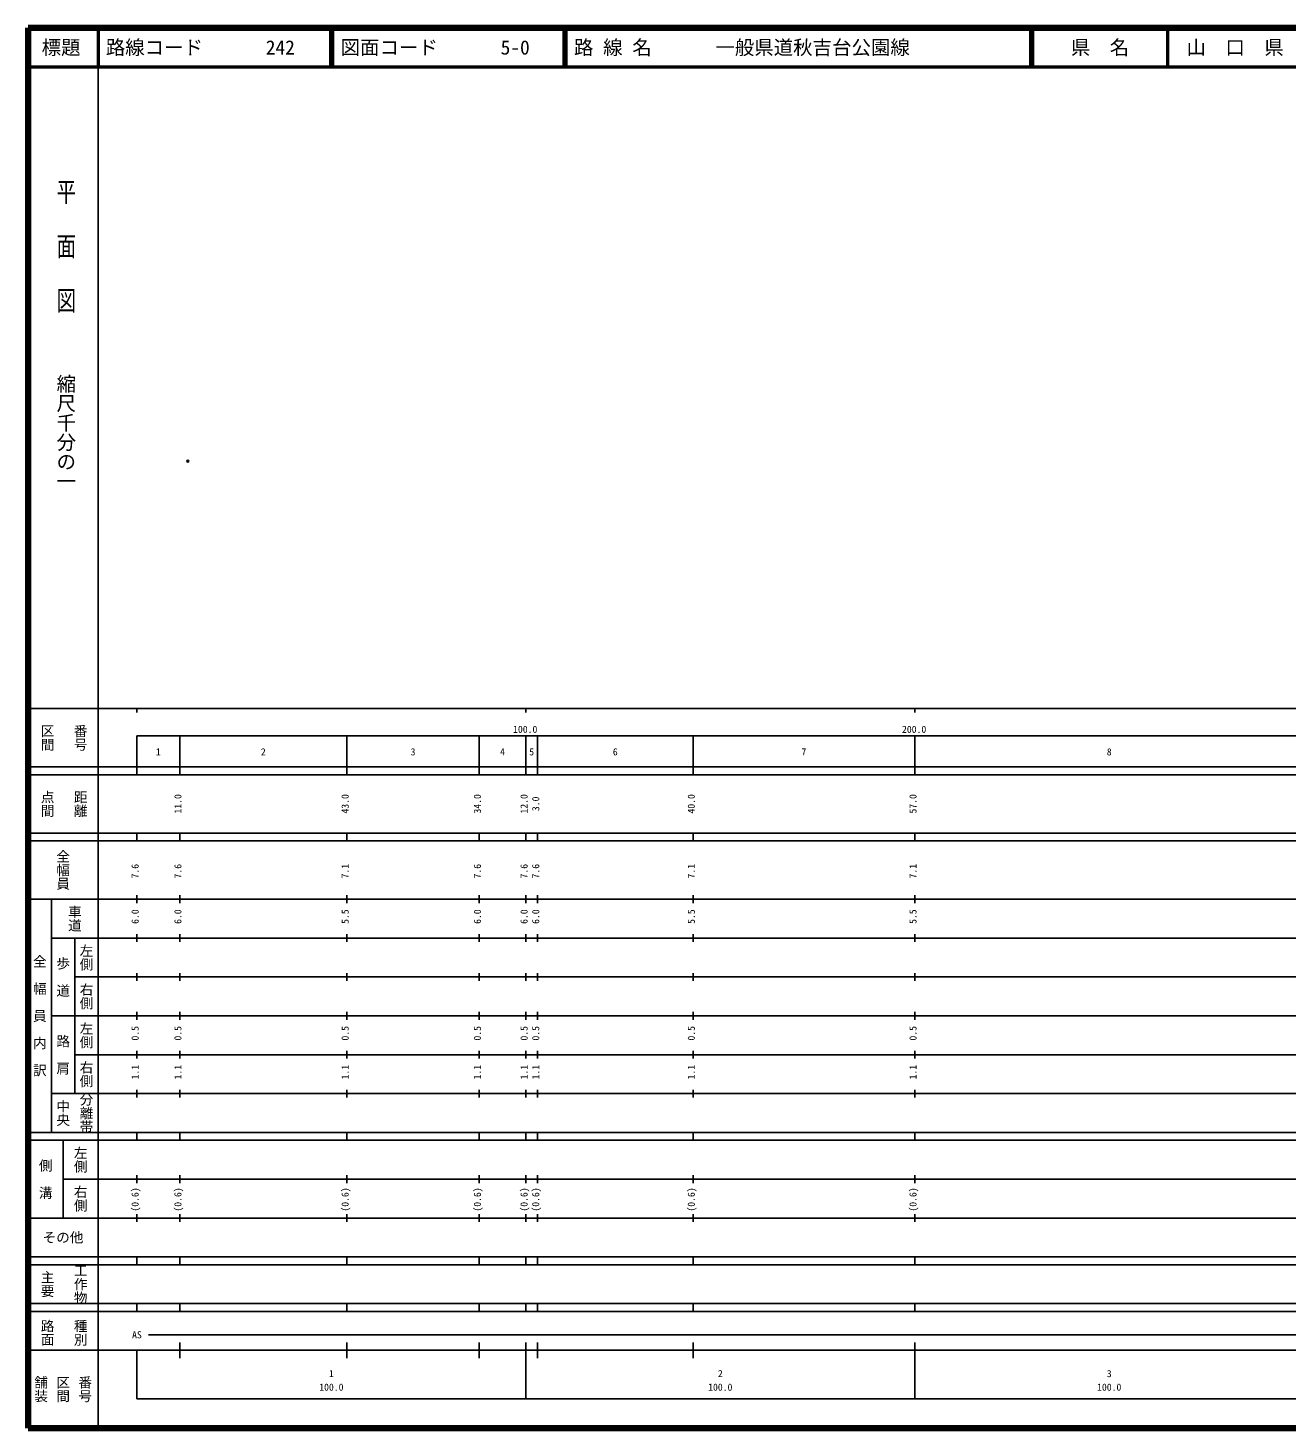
# Model space of a CAD drawing. Units: millimetres on the paper. Extents: x 40 to 680, y 20 to 380.
# Drawn here: x 40 to 363.7, y 20 to 380 of the extents above; entities that cross this region are included whole.
import ezdxf
from ezdxf.enums import TextEntityAlignment as Align

# ---------------------------------------------------------------- set-up
doc = ezdxf.new("R2010")
doc.units = ezdxf.units.MM
doc.header["$PDMODE"] = 32
doc.header["$PDSIZE"] = 0.5
doc.layers.add('M-OTRS', color=6, linetype='Continuous')
doc.layers.add('M-TTL-TXT', color=7, linetype='Continuous')
for name, color, linetype, lineweight in [('M-TTL', 2, 'Continuous', 140), ('M-TTL-BAND', 7, 'Continuous', 25), ('M-TTL-LINE', 7, 'Continuous', 50)]:
    doc.layers.add(name, color=color, linetype=linetype, lineweight=lineweight)
doc.styles.add('@ＭＳ ゴシック', font='')
doc.styles.add('ＭＳ ゴシック', font='')
doc.styles.get('@ＭＳ ゴシック').set_extended_font_data('@MS Gothic')
doc.styles.get('ＭＳ ゴシック').set_extended_font_data('MS Gothic')

msp = doc.modelspace()

# ---------------------------------------------------------------- linework, layer by layer
at = {"layer": 'M-OTRS'}
msp.add_point((81.075, 268.579), dxfattribs=at)
at = {"layer": 'M-TTL'}
for p, q in [((40, 380), (40, 20)), ((680, 380), (40, 380)), ((40, 20), (680, 20))]:
    msp.add_line(p, q, dxfattribs=at)
at = {"layer": 'M-TTL-BAND'}
for p, q in [((58, 370), (58, 20)), ((40, 205), (579, 205)), ((68, 205), (68, 204)), ((168, 205), (168, 204)), ((268, 205), (268, 204)), ((68, 198), (579, 198)), ((68, 198), (68, 188)), ((79, 188), (79, 198)), ((122, 188), (122, 198)), ((156, 188), (156, 198)), ((168, 188), (168, 198)), ((171, 188), (171, 198)), ((211, 188), (211, 198)), ((268, 188), (268, 198)), ((40, 190), (579, 190)), ((40, 188), (579, 188)), ((40, 173), (579, 173)), ((68, 171), (68, 173)), ((79, 171), (79, 173)), ((122, 171), (122, 173)), ((156, 171), (156, 173)), ((168, 171), (168, 173)), ((171, 171), (171, 173)), ((211, 171), (211, 173)), ((268, 171), (268, 173)), ((40, 171), (579, 171)), ((40, 156), (579, 156)), ((46, 96), (46, 156)), ((68, 155), (68, 157)), ((79, 155), (79, 157)), ((122, 155), (122, 157)), ((156, 155), (156, 157)), ((168, 155), (168, 157)), ((171, 155), (171, 157)), ((211, 155), (211, 157)), ((268, 155), (268, 157)), ((46, 146), (579, 146)), ((52, 146), (52, 106)), ((68, 145), (68, 147)), ((79, 145), (79, 147)), ((122, 145), (122, 147)), ((156, 145), (156, 147)), ((168, 145), (168, 147)), ((171, 145), (171, 147)), ((211, 145), (211, 147)), ((268, 145), (268, 147)), ((68, 135), (68, 137)), ((79, 135), (79, 137)), ((122, 135), (122, 137)), ((156, 135), (156, 137)), ((168, 135), (168, 137)), ((171, 135), (171, 137)), ((211, 135), (211, 137)), ((268, 135), (268, 137)), ((52, 136), (579, 136)), ((46, 126), (579, 126)), ((68, 125), (68, 127)), ((79, 125), (79, 127)), ((122, 125), (122, 127)), ((156, 125), (156, 127)), ((168, 125), (168, 127)), ((171, 125), (171, 127)), ((211, 125), (211, 127)), ((268, 125), (268, 127)), ((52, 116), (579, 116)), ((68, 115), (68, 117)), ((79, 115), (79, 117)), ((122, 115), (122, 117)), ((156, 115), (156, 117)), ((168, 115), (168, 117)), ((171, 115), (171, 117)), ((211, 115), (211, 117)), ((268, 115), (268, 117)), ((46, 106), (579, 106)), ((68, 105), (68, 107)), ((79, 105), (79, 107)), ((122, 105), (122, 107)), ((156, 105), (156, 107)), ((168, 105), (168, 107)), ((171, 105), (171, 107)), ((211, 105), (211, 107)), ((268, 105), (268, 107)), ((40, 96), (579, 96)), ((40, 94), (579, 94)), ((49, 94), (49, 74)), ((68, 94), (68, 96)), ((79, 94), (79, 96)), ((122, 94), (122, 96)), ((156, 94), (156, 96)), ((168, 94), (168, 96)), ((171, 94), (171, 96)), ((211, 94), (211, 96)), ((268, 94), (268, 96)), ((49, 84), (579, 84)), ((68, 83), (68, 85)), ((79, 83), (79, 85)), ((122, 83), (122, 85)), ((156, 83), (156, 85)), ((168, 83), (168, 85)), ((171, 83), (171, 85)), ((211, 83), (211, 85)), ((268, 83), (268, 85)), ((40, 74), (579, 74)), ((68, 73), (68, 75)), ((79, 73), (79, 75)), ((122, 73), (122, 75)), ((156, 73), (156, 75)), ((168, 73), (168, 75)), ((171, 73), (171, 75)), ((211, 73), (211, 75)), ((268, 73), (268, 75)), ((40, 64), (579, 64)), ((40, 62), (579, 62)), ((68, 62), (68, 64)), ((79, 62), (79, 64)), ((122, 62), (122, 64)), ((156, 62), (156, 64)), ((168, 62), (168, 64)), ((171, 62), (171, 64)), ((211, 62), (211, 64)), ((268, 62), (268, 64)), ((40, 52), (579, 52)), ((68, 50), (68, 52)), ((79, 50), (79, 52)), ((122, 50), (122, 52)), ((156, 50), (156, 52)), ((168, 50), (168, 52)), ((171, 50), (171, 52)), ((211, 50), (211, 52)), ((268, 50), (268, 52)), ((40, 50), (579, 50)), ((71, 44), (565, 44)), ((40, 40), (579, 40)), ((68, 40), (68, 27.5)), ((79, 38), (79, 42)), ((122, 38), (122, 42)), ((156, 38), (156, 42)), ((168, 27.5), (168, 42)), ((171, 38), (171, 42)), ((211, 38), (211, 42)), ((268, 27.5), (268, 42)), ((68, 27.5), (579, 27.5))]:
    msp.add_line(p, q, dxfattribs=at)
at = {"layer": 'M-TTL-LINE'}
for p, q in [((58, 380), (58, 370)), ((117.75, 380), (117.75, 370)), ((118.25, 380), (118.25, 370)), ((177.75, 380), (177.75, 370)), ((178.25, 380), (178.25, 370)), ((297.75, 380), (297.75, 370)), ((298.25, 380), (298.25, 370)), ((333, 380), (333, 370)), ((40, 370), (680, 370))]:
    msp.add_line(p, q, dxfattribs=at)

# ---------------------------------------------------------------- texts
at = {"layer": 'M-TTL-BAND', "style": '@ＭＳ ゴシック', "width": 1.4}
msp.add_text('平  面  図', height=3.666, rotation=270, dxfattribs=at).set_placement((49.777, 306.475), align=Align.MIDDLE_RIGHT)
at = {"layer": 'M-TTL-BAND', "style": '@ＭＳ ゴシック'}
msp.add_text('縮尺千分の一', height=3.666, rotation=270, dxfattribs=at).set_placement((49.777, 261.03), align=Align.MIDDLE_RIGHT)
for s, p in [('区間', (45, 197.5)), ('番号', (53.5, 197.5)), ('点間', (45, 180.5)), ('距離', (53.5, 180.5)), ('全幅員', (49, 163.5)), ('車道', (52, 151)), ('左側', (55, 141)), ('全\u3000幅\u3000員\u3000内\u3000訳', (43, 126)), ('歩\u3000道', (49, 136)), ('右側', (55, 131)), ('左側', (55, 121)), ('路\u3000肩', (49, 116)), ('右側', (55, 111)), ('分離帯', (55, 101)), ('中央', (49, 101)), ('左側', (53.5, 89)), ('側\u3000溝', (44.5, 84)), ('右側', (53.5, 79)), ('工作物', (53.5, 57)), ('主要', (45, 57)), ('路面', (45, 44.5)), ('種別', (53.5, 44.5)), ('舗装', (43.333, 30)), ('区間', (49, 30)), ('番号', (54.667, 30))]:
    msp.add_text(s, height=2.566, rotation=270, dxfattribs=at).set_placement(p, align=Align.MIDDLE_CENTER)
at = {"layer": 'M-TTL-BAND', "style": 'ＭＳ ゴシック'}
for s, p in [('100.0', (167.844, 198.195)), ('200.0', (267.844, 198.195)), ('1', (73.5, 192.405)), ('2', (100.5, 192.405)), ('3', (139, 192.405)), ('4', (162, 192.405)), ('5', (169.5, 192.405)), ('6', (191, 192.405)), ('7', (239.5, 192.405)), ('8', (318, 192.405)), ('AS', (68, 42.5)), ('1', (118, 32.523)), ('2', (218, 32.523)), ('3', (318, 32.523)), ('100.0', (118, 29.033)), ('100.0', (218, 29.033)), ('100.0', (318, 29.033))]:
    msp.add_text(s, height=1.833, dxfattribs=at).set_placement(p, align=Align.BOTTOM_CENTER)
for s, p in [('11.0', (80, 180.5)), ('43.0', (123, 180.5)), ('34.0', (157, 180.5)), ('12.0', (169, 180.5)), ('3.0', (172, 180.5)), ('40.0', (212, 180.5)), ('57.0', (269, 180.5)), ('7.6', (69, 163.174)), ('7.6', (80, 163.174)), ('7.1', (123, 163.174)), ('7.6', (157, 163.174)), ('7.6', (169, 163.174)), ('7.6', (172, 163.174)), ('7.1', (212, 163.174)), ('7.1', (269, 163.174)), ('6.0', (69, 151.5)), ('6.0', (80, 151.5)), ('5.5', (123, 151.5)), ('6.0', (157, 151.5)), ('6.0', (169, 151.5)), ('6.0', (172, 151.5)), ('5.5', (212, 151.5)), ('5.5', (269, 151.5)), ('0.5', (69, 121.5)), ('0.5', (80, 121.5)), ('0.5', (123, 121.5)), ('0.5', (157, 121.5)), ('0.5', (169, 121.5)), ('0.5', (172, 121.5)), ('0.5', (212, 121.5)), ('0.5', (269, 121.5)), ('1.1', (69, 111.5)), ('1.1', (80, 111.5)), ('1.1', (123, 111.5)), ('1.1', (157, 111.5)), ('1.1', (169, 111.5)), ('1.1', (172, 111.5)), ('1.1', (212, 111.5)), ('1.1', (269, 111.5)), ('(0.6)', (69, 78.764)), ('(0.6)', (80, 78.764)), ('(0.6)', (123, 78.764)), ('(0.6)', (157, 78.764)), ('(0.6)', (169, 78.764)), ('(0.6)', (172, 78.764)), ('(0.6)', (212, 78.764)), ('(0.6)', (269, 78.764))]:
    msp.add_text(s, height=1.833, rotation=90, dxfattribs=at).set_placement(p, align=Align.BOTTOM_CENTER)
msp.add_text('その他', height=2.566, dxfattribs=at).set_placement((49, 69), align=Align.MIDDLE_CENTER)
at = {"layer": 'M-TTL-TXT', "style": 'ＭＳ ゴシック'}
for s, p in [('標題', (48.5, 375)), ('県\u3000名', (315.625, 375)), ('山\u3000口\u3000県', (350.375, 375))]:
    msp.add_text(s, height=3.666, dxfattribs=at).set_placement(p, align=Align.MIDDLE_CENTER)
for s, p in [('路線コード', (60, 375)), ('242', (101.142, 375)), ('図面コード', (120.38, 375)), ('5-0', (161.521, 375)), ('路 線 名', (180.38, 375)), ('一般県道秋吉台公園線', (216.734, 375))]:
    msp.add_text(s, height=3.666, dxfattribs=at).set_placement(p, align=Align.MIDDLE_LEFT)

doc.saveas('drawing.dxf')
